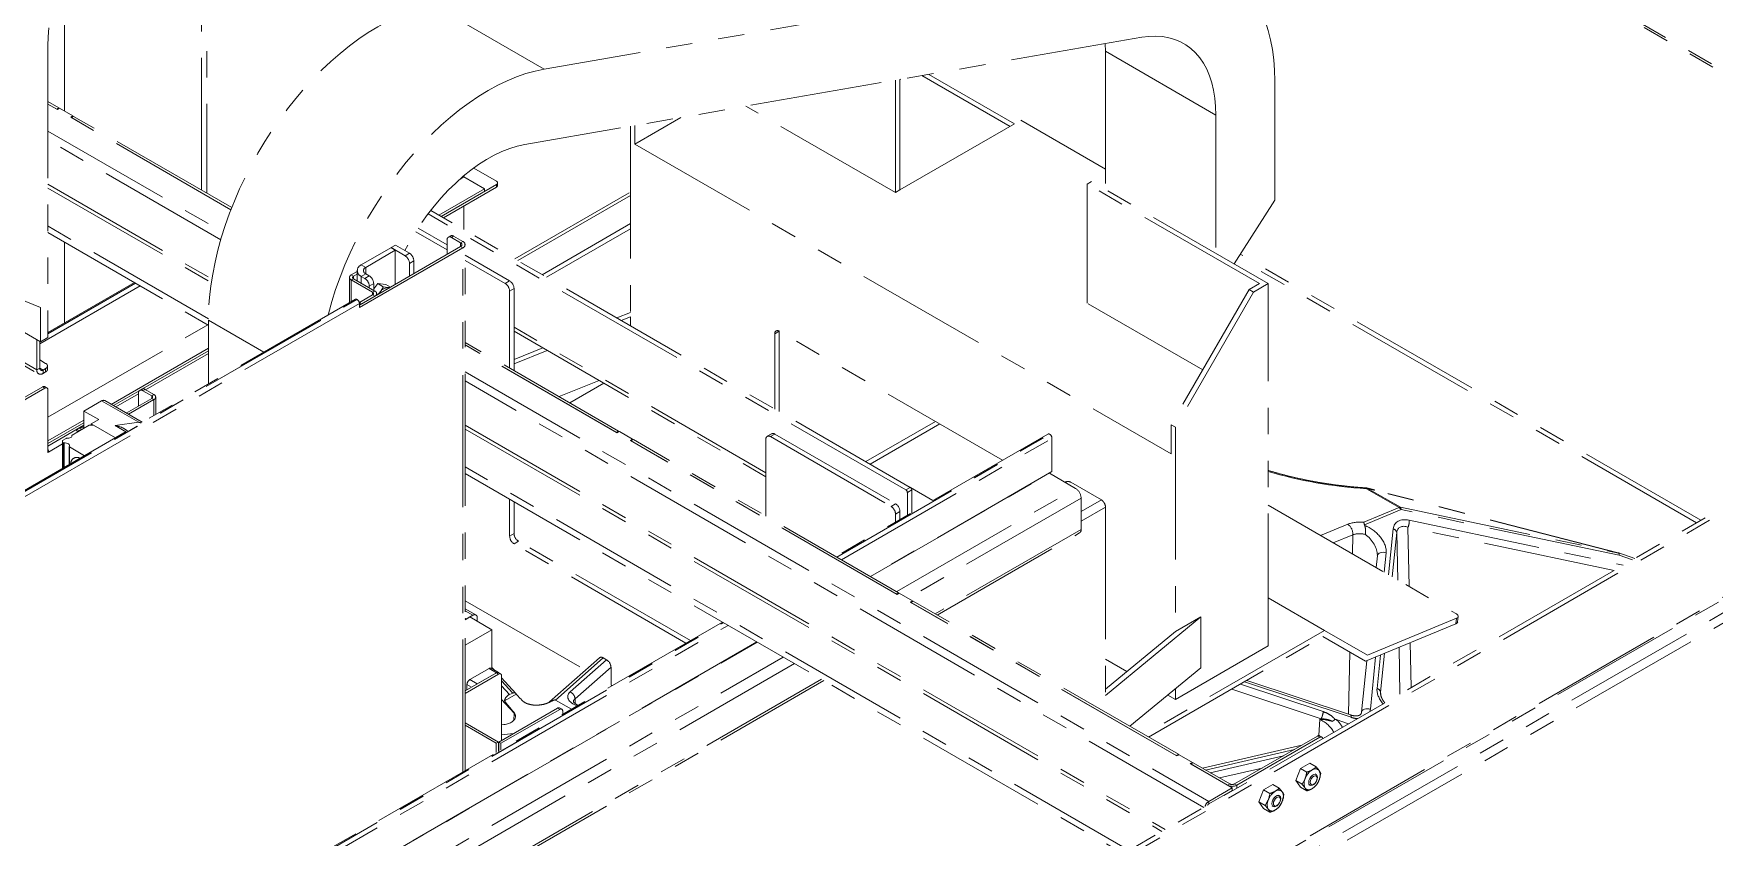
# Paper-space layout 'Blatt1' of a CAD drawing. Header units: millimetres. Extents: x 0 to 1189, y 0 to 841.
# Drawn here: x 666.4 to 747.1, y 218.1 to 256.7 of the extents above; entities that cross this region are included whole.
import ezdxf

# ---------------------------------------------------------------- set-up
doc = ezdxf.new("R2010")
doc.units = ezdxf.units.MM
doc.linetypes.add('PHANTOM', pattern=[12.7, 6.35, -1.27, 1.27, -1.27, 1.27, -1.27])

psp = doc.layouts.new('Blatt1')

# ---------------------------------------------------------------- linework, layer by layer
at = {"color": 8, "linetype": 'PHANTOM', "lineweight": 18}
for p, q in [((704.094, 279.982), (761.672, 246.742)), ((674.516, 249.148), (674.516, 265.977)), ((674.763, 265.99), (674.763, 249.006)), ((690.958, 254.962), (685.655, 258.024)), ((717.904, 255.822), (723.207, 252.76)), ((713.324, 252.212), (709.093, 254.655)), ((713.536, 252.335), (709.419, 254.711)), ((667.133, 251.991), (675.542, 247.137)), ((675.432, 246.773), (667.133, 251.563)), ((667.133, 249.436), (675.005, 244.891)), ((688.665, 249.301), (688.665, 249.424)), ((667.133, 249.253), (674.979, 244.723)), ((674.841, 242.984), (667.133, 247.434)), ((686.508, 246.885), (686.614, 246.946)), ((690.855, 245.098), (695.099, 247.548)), ((691.068, 244.975), (695.099, 247.303)), ((684.281, 246.007), (684.493, 246.13)), ((686.946, 246.632), (687.053, 246.693)), ((686.946, 246.444), (686.946, 246.632)), ((686.946, 246.444), (687.053, 246.383)), ((687.053, 221.233), (687.053, 246.383)), ((682.393, 245.448), (682.181, 245.571)), ((682.393, 245.448), (682.393, 245.138)), ((684.705, 245.762), (684.493, 245.64)), ((746.276, 233.19), (724.262, 245.898)), ((746.488, 233.312), (724.376, 246.077)), ((671.557, 244.565), (666.744, 241.787)), ((671.33, 244.695), (667.133, 242.272)), ((671.337, 244.691), (667.133, 242.264)), ((681.806, 245.028), (681.7, 245.089)), ((681.806, 244.905), (681.7, 244.844)), ((681.7, 244.844), (681.7, 243.806)), ((681.806, 244.905), (681.806, 245.028)), ((682.393, 245.138), (682.181, 245.015)), ((682.181, 244.689), (682.181, 245.015)), ((682.35, 244.917), (682.562, 245.04)), ((682.775, 244.672), (682.562, 244.55)), ((689.089, 244.672), (689.301, 244.795)), ((666.603, 240.531), (660.981, 243.776)), ((663.729, 233.38), (681.972, 243.911)), ((663.736, 233.375), (681.979, 243.907)), ((682.089, 243.717), (663.845, 233.186)), ((682.089, 243.762), (682.195, 243.701)), ((682.831, 244.313), (682.725, 244.252)), ((682.725, 244.13), (682.725, 244.252)), ((682.725, 244.13), (682.831, 244.068)), ((689.513, 244.427), (689.301, 244.305)), ((677.499, 241.382), (674.841, 242.916)), ((701.605, 235.59), (689.513, 242.571)), ((702.241, 242.385), (702.029, 242.262)), ((666.744, 240.612), (666.603, 240.531)), ((666.744, 240.612), (666.9, 240.523)), ((666.9, 240.523), (666.9, 240.359)), ((667.027, 240.596), (667.027, 240.433)), ((666.886, 239.717), (666.992, 239.656)), ((687.164, 240.428), (722.862, 219.82)), ((722.619, 219.533), (687.164, 240)), ((671.494, 238.012), (669.714, 239.04)), ((671.694, 239.529), (671.8, 239.59)), ((672.118, 239.284), (672.224, 239.346)), ((672.118, 239.284), (672.118, 239.162)), ((672.224, 239.101), (672.118, 239.162)), ((672.224, 239.101), (672.224, 238.336)), ((668.285, 237.335), (668.285, 237.387)), ((668.636, 237.739), (668.742, 237.677)), ((668.742, 237.677), (668.742, 237.662)), ((670.357, 237.857), (671.494, 238.012)), ((670.875, 237.557), (670.357, 237.857)), ((687.164, 237.872), (720.776, 218.469)), ((687.164, 237.689), (720.617, 218.377)), ((702.029, 237.447), (701.817, 237.325)), ((705.008, 231.546), (715.22, 237.441)), ((705.015, 231.542), (715.227, 237.437)), ((705.234, 231.415), (715.337, 237.247)), ((667.84, 236.973), (667.169, 236.585)), ((667.887, 237.033), (667.887, 235.832)), ((667.911, 235.846), (667.911, 237.028)), ((668.171, 236.828), (668.171, 235.997)), ((719.042, 217.468), (687.164, 235.87)), ((707.882, 229.886), (716.468, 234.843)), ((708.534, 234.892), (708.322, 234.77)), ((731.997, 233.92), (730.428, 234.826)), ((730.49, 234.84), (732.06, 233.934)), ((707.615, 233.978), (707.827, 234.1)), ((708.605, 234.77), (708.393, 234.647)), ((716.737, 234.377), (708.42, 229.576)), ((716.737, 233.732), (717.706, 234.291)), ((717.628, 212.243), (755.373, 234.033)), ((742.538, 231.736), (730.822, 234.753)), ((708.039, 233.733), (707.827, 233.61)), ((716.737, 233.275), (717.904, 233.948)), ((718.298, 211.976), (755.835, 233.646)), ((718.51, 211.609), (756.047, 233.279)), ((730.301, 233.216), (731.997, 233.92)), ((732.095, 233.83), (730.334, 233.1)), ((732.06, 233.934), (742.538, 231.736)), ((742.572, 231.632), (732.095, 233.83)), ((732.485, 233.314), (742.759, 231.159)), ((689.301, 232.547), (689.513, 232.669)), ((716.737, 232.875), (709.721, 228.825)), ((728.233, 232.58), (729.533, 233.12)), ((729.777, 232.617), (728.842, 232.228)), ((729.755, 231.701), (729.777, 232.617)), ((731.494, 230.697), (731.717, 232.898)), ((731.889, 232.718), (731.674, 230.593)), ((731.934, 230.443), (731.889, 232.718)), ((742.319, 230.905), (732.427, 232.98)), ((732.427, 232.98), (732.484, 230.126)), ((689.725, 232.302), (689.513, 232.179)), ((731.38, 231.75), (731.285, 230.818)), ((743.206, 231.417), (742.572, 231.632)), ((666.45, 209.287), (699.558, 228.4)), ((666.45, 209.279), (699.565, 228.396)), ((687.533, 228.753), (687.164, 228.966)), ((734.725, 228.347), (734.755, 228.606)), ((666.45, 209.026), (699.784, 228.269)), ((666.45, 205.968), (702.433, 226.74)), ((729.564, 224.003), (729.637, 226.976)), ((730.873, 226.748), (730.619, 224.24)), ((730.941, 225.237), (731.104, 226.844)), ((731.303, 226.926), (731.113, 225.057)), ((732.043, 224.973), (731.998, 227.215)), ((732.537, 227.439), (732.58, 225.283)), ((702.97, 226.43), (666.45, 205.347)), ((688.665, 225.993), (688.311, 226.197)), ((688.771, 225.932), (688.665, 225.993)), ((693.797, 226.708), (691.501, 224.681)), ((692.202, 225.071), (693.954, 226.618)), ((694.167, 226.262), (692.439, 224.737)), ((704.272, 225.679), (666.45, 203.845)), ((687.463, 225.299), (687.25, 225.422)), ((687.392, 225.667), (687.745, 225.462)), ((689.447, 225.014), (688.912, 225.598)), ((688.912, 225.361), (689.29, 224.949)), ((728.256, 223.789), (723.973, 225.212)), ((724.381, 225.448), (728.357, 224.127)), ((729.696, 223.855), (724.571, 225.557)), ((689.512, 224.048), (688.912, 224.703)), ((689.089, 224.752), (689.089, 224.668)), ((692.439, 224.737), (692.451, 224.51)), ((731.113, 225.057), (731.116, 224.951)), ((689.501, 223.709), (689.512, 224.048)), ((691.705, 224.238), (691.599, 224.299)), ((728.142, 222.977), (728.187, 223.763)), ((728.086, 222.958), (728.192, 222.897)), ((726.975, 222.317), (722.712, 221.325)), ((722.938, 221.195), (726.443, 222.01)), ((725.42, 221.419), (723.374, 220.943)), ((723.765, 220.595), (723.872, 220.656)), ((724.098, 220.656), (724.204, 220.595)), ((724.204, 220.595), (724.204, 220.448)), ((722.862, 219.697), (722.862, 219.82)), ((723.765, 220.195), (723.765, 220.219))]:
    psp.add_line(p, q, dxfattribs=at)
at = {"color": 7, "linetype": 'PHANTOM', "lineweight": 18}
for p, q in [((704.166, 279.821), (761.57, 246.683)), ((720.586, 260.112), (690.958, 254.962)), ((667.938, 258.764), (667.938, 252.946)), ((667.133, 256.082), (667.133, 242.086)), ((719.653, 256.49), (690.025, 251.34)), ((717.904, 255.822), (717.894, 256.184)), ((717.904, 255.822), (717.904, 249.183)), ((707.827, 254.435), (707.827, 249.04)), ((708.058, 254.475), (708.039, 254.446)), ((708.039, 249.162), (708.039, 254.471)), ((726.035, 254.393), (726.035, 248.677)), ((667.664, 253.104), (667.133, 253.41)), ((667.593, 253.022), (667.133, 253.288)), ((667.558, 253.043), (667.133, 253.288)), ((667.558, 253.043), (667.664, 253.104)), ((667.699, 253.084), (667.593, 253.022)), ((667.664, 253.063), (667.664, 253.104)), ((667.699, 253.084), (668.335, 252.716)), ((668.335, 252.716), (668.229, 252.655)), ((675.92, 248.215), (668.229, 252.655)), ((668.265, 252.635), (668.371, 252.696)), ((675.92, 248.215), (668.265, 252.635)), ((668.335, 252.675), (668.335, 252.716)), ((675.959, 248.315), (668.371, 252.696)), ((697.524, 252.644), (695.311, 251.366)), ((707.827, 249.04), (700.644, 253.186)), ((723.207, 252.76), (723.207, 246.122)), ((695.099, 252.222), (695.099, 243.078)), ((695.311, 251.366), (695.311, 252.259)), ((708.039, 249.162), (713.838, 252.509)), ((717.904, 250.162), (713.838, 252.509)), ((695.311, 251.366), (721.05, 236.508)), ((687.576, 250.215), (688.665, 249.587)), ((686.014, 247.893), (688.665, 249.424)), ((686.903, 249.672), (687.109, 249.791)), ((687.109, 249.85), (687.109, 249.791)), ((688.099, 249.219), (687.109, 249.791)), ((688.723, 249.383), (688.723, 249.505)), ((717.232, 249.571), (717.02, 249.449)), ((725.293, 244.673), (717.02, 249.449)), ((717.02, 249.449), (717.02, 243.733)), ((725.717, 244.673), (717.232, 249.571)), ((688.099, 249.219), (685.907, 247.954)), ((686.014, 247.893), (688.099, 249.097)), ((686.12, 247.832), (688.665, 249.301)), ((688.099, 249.219), (688.099, 249.097)), ((689.547, 245.853), (695.099, 249.058)), ((695.099, 248.895), (689.688, 245.772)), ((707.827, 249.04), (708.039, 249.162)), ((726.035, 248.677), (724.082, 245.617)), ((708.322, 234.77), (685.383, 248.012)), ((708.534, 234.892), (685.513, 248.182)), ((687.109, 248.403), (687.109, 247.261)), ((667.133, 247.118), (674.841, 242.669)), ((684.791, 247.154), (686.296, 246.285)), ((684.906, 247.332), (686.296, 246.53)), ((686.464, 246.961), (686.358, 246.9)), ((686.614, 246.946), (687.053, 246.693)), ((667.938, 246.654), (667.938, 242.789)), ((682.089, 243.64), (686.946, 246.444)), ((682.089, 243.517), (687.053, 246.383)), ((682.181, 245.571), (683.598, 246.389)), ((682.393, 245.448), (683.81, 246.267)), ((683.81, 246.267), (683.598, 246.389)), ((683.609, 246.395), (683.821, 246.518)), ((683.609, 246.383), (683.609, 246.395)), ((683.609, 246.395), (684.281, 246.007)), ((683.81, 244.634), (683.81, 246.267)), ((683.821, 246.518), (684.493, 246.13)), ((686.296, 246.762), (686.296, 246.069)), ((686.946, 246.632), (686.508, 246.885)), ((687.164, 221.297), (687.164, 246.538)), ((681.981, 245.293), (681.981, 244.804)), ((684.493, 245.028), (684.493, 245.64)), ((684.705, 245.15), (684.705, 245.762)), ((687.164, 246.029), (689.301, 244.795)), ((687.164, 245.784), (689.089, 244.672)), ((661.476, 244.944), (666.78, 241.882)), ((666.78, 243.515), (664.305, 244.536)), ((671.285, 244.722), (667.133, 242.325)), ((681.612, 244.966), (681.612, 243.756)), ((681.7, 245.089), (681.981, 245.251)), ((681.7, 244.844), (682.725, 244.252)), ((681.981, 245.129), (681.806, 245.028)), ((682.831, 244.313), (681.806, 244.905)), ((682.35, 244.917), (682.181, 245.015)), ((682.562, 245.04), (682.393, 245.138)), ((682.562, 244.55), (682.562, 244.468)), ((682.775, 244.672), (682.775, 244.346)), ((682.973, 244.668), (682.775, 244.422)), ((682.973, 244.668), (683.235, 244.517)), ((683.361, 244.634), (682.973, 244.668)), ((683.235, 244.517), (683.464, 244.479)), ((683.361, 244.634), (683.586, 244.504)), ((725.293, 244.673), (724.798, 244.387)), ((725.717, 244.673), (725.01, 244.264)), ((725.717, 227.28), (725.717, 244.673)), ((681.894, 243.919), (663.651, 233.387)), ((681.979, 243.907), (681.972, 243.911)), ((682.083, 243.759), (682.089, 243.762)), ((682.089, 243.762), (682.725, 244.13)), ((682.089, 243.717), (682.089, 243.517)), ((682.831, 244.068), (682.195, 243.701)), ((682.919, 244.119), (682.919, 244.191)), ((689.301, 240.613), (689.301, 244.305)), ((689.513, 240.491), (689.513, 244.427)), ((722.57, 240.529), (717.02, 243.733)), ((724.798, 244.387), (721.05, 237.896)), ((725.01, 244.264), (721.262, 237.773)), ((725.01, 244.264), (724.798, 244.387)), ((660.981, 243.634), (666.69, 240.338)), ((666.78, 241.882), (666.78, 243.515)), ((674.841, 242.916), (674.841, 239.847)), ((694.445, 243.025), (695.099, 243.29)), ((695.099, 243.078), (694.661, 242.901)), ((695.099, 243.078), (695.099, 242.648)), ((667.133, 242.086), (666.78, 241.882)), ((667.133, 238.259), (674.806, 242.689)), ((689.513, 242.383), (701.605, 235.402)), ((702.029, 242.262), (702.029, 238.648)), ((712.967, 236.193), (702.241, 242.385)), ((702.241, 242.385), (702.241, 238.525)), ((666.603, 240.531), (666.603, 241.984)), ((666.744, 241.903), (666.744, 240.612)), ((674.841, 241.566), (670.178, 238.874)), ((671.675, 239.615), (674.841, 241.443)), ((671.822, 239.578), (674.841, 241.321)), ((694.534, 237.592), (687.164, 241.847)), ((694.463, 237.511), (687.164, 241.724)), ((694.428, 237.531), (687.164, 241.724)), ((689.513, 241.032), (690.89, 241.588)), ((691.105, 241.464), (689.513, 240.82)), ((666.744, 241.004), (667.027, 240.841)), ((666.9, 240.523), (667.027, 240.596)), ((667.115, 240.555), (667.115, 240.718)), ((666.886, 239.717), (663.067, 237.513)), ((663.173, 237.451), (666.992, 239.656)), ((667.027, 240.433), (666.9, 240.359)), ((667.092, 239.666), (666.986, 239.727)), ((693.601, 240.023), (691.673, 239.244)), ((693.825, 239.893), (692.187, 238.947)), ((667.133, 239.574), (667.133, 236.565)), ((668.866, 238.55), (669.714, 239.04)), ((671.666, 238.014), (669.864, 239.054)), ((670.284, 238.812), (671.523, 239.528)), ((670.39, 238.751), (671.482, 239.382)), ((672.118, 239.162), (670.898, 238.457)), ((671.004, 238.396), (672.224, 239.101)), ((671.482, 238.794), (671.482, 239.407)), ((671.65, 239.605), (671.544, 239.544)), ((671.694, 239.529), (672.118, 239.284)), ((672.224, 239.346), (671.8, 239.59)), ((672.312, 238.387), (672.312, 239.223)), ((668.866, 238.116), (667.133, 237.116)), ((669.573, 238.142), (668.866, 238.55)), ((668.866, 238.55), (668.866, 237.733)), ((669.219, 237.937), (669.573, 238.142)), ((709.737, 238.057), (706.394, 236.128)), ((667.133, 236.994), (668.866, 237.994)), ((667.133, 236.871), (668.866, 237.871)), ((668.014, 237.242), (667.84, 237.141)), ((668.284, 237.391), (668.284, 237.333)), ((669.113, 237.876), (668.293, 237.403)), ((668.636, 237.739), (668.53, 237.677)), ((668.53, 237.677), (668.636, 237.616)), ((668.53, 237.677), (668.53, 237.606)), ((668.636, 237.616), (668.742, 237.677)), ((668.636, 237.616), (668.636, 237.601)), ((669.325, 237.876), (669.113, 237.876)), ((670.376, 237.27), (669.219, 237.937)), ((669.219, 237.876), (669.219, 237.937)), ((670.376, 237.27), (669.325, 237.876)), ((670.963, 237.608), (670.775, 237.716)), ((694.428, 237.531), (694.534, 237.592)), ((694.569, 237.572), (694.463, 237.511)), ((694.534, 237.551), (694.534, 237.592)), ((694.569, 237.572), (695.205, 237.205)), ((701.879, 237.462), (701.667, 237.34)), ((701.817, 237.325), (707.615, 233.978)), ((702.029, 237.447), (707.827, 234.1)), ((715.143, 237.449), (704.962, 231.572)), ((706.606, 236.005), (709.95, 237.935)), ((753.294, 237.241), (712.27, 213.558)), ((715.227, 237.437), (715.22, 237.441)), ((715.337, 235.651), (715.337, 237.247)), ((721.262, 237.773), (721.05, 237.896)), ((721.05, 237.896), (721.05, 236.508)), ((721.262, 237.773), (721.262, 227.975)), ((667.133, 236.606), (667.169, 236.585)), ((667.169, 236.585), (667.133, 236.565)), ((667.84, 237.141), (667.84, 237.06)), ((667.84, 237.06), (667.887, 237.033)), ((667.84, 235.806), (667.84, 237.06)), ((668.162, 236.84), (668.162, 235.991)), ((668.171, 236.828), (668.891, 236.412)), ((695.205, 237.205), (695.099, 237.143)), ((707.898, 229.755), (695.099, 237.143)), ((695.135, 237.123), (695.241, 237.184)), ((707.863, 229.775), (695.135, 237.123)), ((695.205, 237.164), (695.205, 237.205)), ((707.969, 229.836), (695.241, 237.184)), ((701.605, 237.202), (701.605, 233.51)), ((753.506, 237.119), (712.423, 213.402)), ((715.337, 235.651), (706.617, 230.617)), ((687.164, 235.555), (718.768, 217.31)), ((706.631, 230.609), (715.217, 235.565)), ((709.623, 234.263), (708.542, 234.887)), ((715.217, 235.565), (715.217, 235.582)), ((715.217, 235.565), (716.468, 234.843)), ((717.706, 234.291), (716.242, 235.136)), ((689.301, 232.547), (689.301, 234.321)), ((689.513, 232.669), (689.513, 234.199)), ((708.393, 234.647), (708.393, 233.553)), ((708.605, 234.77), (708.605, 233.675)), ((716.737, 234.377), (716.737, 232.875)), ((755.223, 234.048), (717.478, 212.258)), ((725.717, 234.032), (734.753, 228.816)), ((742.52, 231.753), (730.805, 234.77)), ((707.827, 233.226), (707.827, 233.61)), ((708.039, 233.348), (708.039, 233.733)), ((717.904, 233.948), (717.904, 224.101)), ((709.832, 228.761), (716.658, 232.701)), ((730.334, 233.1), (730.346, 233.06)), ((697.764, 227.416), (689.513, 232.179)), ((697.976, 227.539), (689.725, 232.302)), ((730.955, 231.61), (730.897, 231.042)), ((730.954, 231.634), (730.955, 231.61)), ((743.319, 231.483), (742.542, 231.746)), ((687.164, 229.453), (692.94, 226.118)), ((707.863, 229.775), (707.969, 229.836)), ((708.004, 229.816), (707.898, 229.755)), ((707.969, 229.796), (707.969, 229.836)), ((708.004, 229.816), (708.64, 229.449)), ((708.64, 229.449), (708.534, 229.387)), ((721.333, 221.999), (708.534, 229.387)), ((708.57, 229.367), (708.676, 229.428)), ((721.298, 222.019), (708.57, 229.367)), ((708.64, 229.408), (708.64, 229.449)), ((721.404, 222.081), (708.676, 229.428)), ((725.717, 229.586), (728.421, 228.025)), ((699.513, 228.426), (666.45, 209.339)), ((687.683, 228.768), (687.164, 229.068)), ((687.392, 228.671), (687.164, 228.54)), ((687.18, 228.59), (687.164, 228.58)), ((687.18, 228.59), (687.215, 228.569)), ((687.18, 228.549), (687.18, 228.59)), ((687.533, 228.753), (687.215, 228.569)), ((688.453, 228.059), (687.392, 228.671)), ((687.745, 228.467), (687.745, 228.63)), ((717.904, 224.904), (722.484, 228.68)), ((722.484, 228.68), (721.262, 227.975)), ((722.484, 228.68), (722.484, 226.23)), ((730.384, 226.545), (734.725, 228.347)), ((730.484, 226.834), (734.755, 228.606)), ((734.811, 228.435), (734.841, 228.695)), ((687.164, 227.315), (688.453, 228.059)), ((688.453, 226.183), (688.453, 228.059)), ((721.262, 227.975), (717.904, 225.206)), ((728.421, 228.025), (719.764, 223.027)), ((719.976, 222.905), (728.333, 227.729)), ((728.333, 227.729), (730.384, 226.545)), ((728.333, 227.729), (730.384, 226.545)), ((728.421, 228.025), (730.484, 226.834)), ((701.167, 227.471), (666.45, 207.429)), ((666.45, 207.413), (701.181, 227.463)), ((721.262, 224.709), (725.717, 227.28)), ((687.164, 225.127), (688.665, 225.993)), ((688.771, 225.932), (687.164, 225.004)), ((688.311, 226.197), (687.392, 225.667)), ((688.665, 225.993), (687.745, 225.462)), ((688.765, 226.003), (688.411, 226.207)), ((688.587, 226.106), (688.453, 226.252)), ((688.871, 225.942), (688.765, 226.003)), ((693.613, 226.712), (691.217, 224.596)), ((693.797, 226.708), (693.954, 226.618)), ((694.167, 226.262), (694.18, 225.402)), ((717.904, 226.648), (718.932, 226.054)), ((719.079, 223.423), (722.484, 226.23)), ((730.444, 226.57), (730.194, 224.1)), ((666.45, 203.716), (704.383, 225.615)), ((687.25, 225.422), (687.25, 225.177)), ((688.912, 225.85), (688.912, 222.748)), ((689.604, 224.995), (688.912, 225.75)), ((694.18, 225.402), (694.228, 225.375)), ((721.262, 225.223), (721.262, 224.709)), ((729.663, 223.97), (724.685, 225.623)), ((689.089, 224.668), (689.619, 224.974)), ((689.447, 225.014), (689.29, 224.949)), ((691.501, 224.681), (692.263, 224.241)), ((691.805, 224.248), (691.699, 224.309)), ((720.895, 224.921), (721.262, 224.709)), ((687.164, 223.594), (688.764, 222.67)), ((691.599, 224.299), (688.778, 222.67)), ((688.884, 222.609), (691.705, 224.238)), ((688.912, 223.491), (689.027, 223.504)), ((691.847, 224.156), (691.847, 224.001)), ((728.979, 223.749), (729.578, 223.55)), ((687.164, 223.471), (688.658, 222.609)), ((689.485, 223.079), (688.912, 223.008)), ((728.086, 222.958), (724.098, 220.656)), ((728.192, 222.897), (724.204, 220.595)), ((728.292, 222.907), (728.186, 222.968)), ((688.764, 222.67), (688.658, 222.609)), ((688.658, 222.16), (688.658, 222.609)), ((688.764, 222.221), (688.764, 222.67)), ((688.884, 222.609), (688.778, 222.67)), ((688.778, 222.229), (688.778, 222.67)), ((688.884, 222.609), (688.884, 222.29)), ((721.298, 222.019), (721.404, 222.081)), ((721.439, 222.06), (721.333, 221.999)), ((721.404, 222.04), (721.404, 222.081)), ((721.439, 222.06), (722.075, 221.693)), ((727.33, 222.522), (722.561, 221.413)), ((722.075, 221.693), (721.969, 221.632)), ((723.985, 220.468), (721.969, 221.632)), ((722.005, 221.611), (722.111, 221.672)), ((723.765, 220.595), (722.005, 221.611)), ((722.075, 221.652), (722.075, 221.693)), ((723.872, 220.656), (722.111, 221.672)), ((727.26, 221.396), (727.036, 220.817)), ((727.709, 221.655), (727.26, 221.396)), ((727.26, 221.396), (727.565, 221.22)), ((727.709, 221.655), (728.014, 221.479)), ((728.021, 221.113), (727.974, 221.14)), ((728.014, 221.479), (728.161, 221.299)), ((728.239, 221.16), (728.161, 220.85)), ((723.985, 220.468), (722.862, 219.82)), ((723.985, 220.346), (722.862, 219.697)), ((723.985, 220.346), (723.985, 220.468)), ((725.493, 220.375), (725.268, 219.796)), ((725.942, 220.634), (725.493, 220.375)), ((725.493, 220.375), (725.797, 220.199)), ((725.942, 220.634), (726.246, 220.459)), ((726.246, 220.459), (726.393, 220.279)), ((727.036, 220.817), (727.34, 220.641)), ((727.036, 220.817), (727.26, 220.497)), ((727.26, 220.497), (727.565, 220.322)), ((727.34, 220.641), (727.487, 220.91)), ((727.565, 220.322), (727.487, 220.461)), ((727.674, 220.62), (727.721, 220.593)), ((725.268, 219.796), (725.573, 219.621)), ((725.268, 219.796), (725.493, 219.477)), ((725.493, 219.477), (725.797, 219.301)), ((725.573, 219.621), (725.72, 219.89)), ((725.906, 219.6), (725.954, 219.573)), ((726.254, 220.092), (726.206, 220.12)), ((726.471, 220.139), (726.393, 219.83)), ((725.797, 219.301), (725.72, 219.441))]:
    psp.add_line(p, q, dxfattribs=at)
at = {"color": 7, "linetype": 'PHANTOM', "lineweight": 18, "flags": 128}
for points in [[(674.841, 265.99), (674.502, 265.976), (674.154, 265.929), (673.797, 265.848), (673.433, 265.733), (673.064, 265.586), (672.692, 265.408), (672.319, 265.198), (671.946, 264.958), (671.576, 264.689), (671.21, 264.393), (670.85, 264.071), (670.498, 263.725), (670.156, 263.355), (669.825, 262.965), (669.507, 262.556), (669.203, 262.131), (668.915, 261.69), (668.645, 261.237), (668.394, 260.773), (668.162, 260.301), (667.952, 259.824), (667.764, 259.343), (667.599, 258.861), (667.458, 258.381), (667.342, 257.904), (667.251, 257.433), (667.186, 256.971), (667.146, 256.52), (667.133, 256.082)], [(726.035, 254.393), (726.022, 254.912), (725.984, 255.415), (725.92, 255.9), (725.831, 256.366), (725.717, 256.81), (725.579, 257.232), (725.416, 257.63), (725.229, 258.004), (725.02, 258.351), (724.788, 258.671), (724.534, 258.962), (724.26, 259.225), (723.965, 259.457), (723.652, 259.659), (723.32, 259.829), (722.971, 259.968), (722.607, 260.074), (722.227, 260.148), (721.834, 260.188), (721.429, 260.196), (721.012, 260.17), (720.586, 260.112)], [(685.655, 258.024), (685.22, 257.933), (684.779, 257.809), (684.331, 257.653), (683.88, 257.466), (683.425, 257.248), (682.969, 256.999), (682.514, 256.721), (682.059, 256.414), (681.608, 256.08), (681.16, 255.719), (680.719, 255.332), (680.284, 254.921), (679.858, 254.487), (679.442, 254.032), (679.037, 253.556), (678.644, 253.062), (678.265, 252.55), (677.901, 252.023), (677.553, 251.482), (677.221, 250.929), (676.908, 250.366), (676.614, 249.794), (676.34, 249.214), (676.087, 248.63), (675.855, 248.043), (675.646, 247.454), (675.459, 246.866), (675.297, 246.28), (675.158, 245.699), (675.045, 245.123), (674.956, 244.555), (674.892, 243.997), (674.854, 243.45), (674.841, 242.916)], [(723.207, 252.76), (723.194, 253.173), (723.157, 253.569), (723.095, 253.947), (723.008, 254.305), (722.898, 254.641), (722.764, 254.954), (722.607, 255.243), (722.428, 255.505), (722.228, 255.74), (722.007, 255.947), (721.768, 256.124), (721.509, 256.271), (721.234, 256.387), (720.944, 256.472), (720.639, 256.524), (720.321, 256.545), (719.992, 256.534), (719.653, 256.49)], [(690.958, 254.962), (690.523, 254.871), (690.082, 254.747), (689.635, 254.592), (689.183, 254.404), (688.729, 254.186), (688.273, 253.938), (687.817, 253.659), (687.363, 253.353), (686.911, 253.018), (686.464, 252.657), (686.022, 252.271), (685.588, 251.86), (685.162, 251.426), (684.746, 250.97), (684.341, 250.495), (683.948, 250), (683.569, 249.489), (683.204, 248.962), (682.856, 248.421), (682.525, 247.868), (682.212, 247.304), (681.917, 246.732), (681.643, 246.153), (681.39, 245.569), (681.158, 244.982), (680.949, 244.393), (680.763, 243.805), (680.6, 243.219), (680.586, 243.164)], [(690.025, 251.34), (689.667, 251.262), (689.303, 251.15), (688.933, 251.005), (688.56, 250.829), (688.186, 250.62), (687.812, 250.382), (687.44, 250.114), (687.073, 249.819), (686.711, 249.497), (686.357, 249.151), (686.013, 248.782), (685.68, 248.391), (685.361, 247.982), (685.055, 247.555), (684.766, 247.114), (684.494, 246.659), (684.273, 246.256)], [(683.464, 244.479), (683.506, 244.471), (683.52, 244.466)], [(683.019, 244.177), (683.033, 244.198), (683.075, 244.255)], [(668.285, 237.387), (668.29, 237.357), (668.282, 237.328), (668.262, 237.301), (668.231, 237.278), (668.19, 237.26), (668.144, 237.248), (668.093, 237.244), (668.042, 237.247)], [(667.911, 237.028), (667.97, 237.027), (668.028, 237.017), (668.079, 237), (668.122, 236.976), (668.153, 236.947), (668.171, 236.914), (668.175, 236.879), (668.164, 236.846)], [(734.755, 228.606), (734.792, 228.626), (734.819, 228.649), (734.836, 228.676), (734.841, 228.704), (734.835, 228.733), (734.818, 228.763), (734.79, 228.791), (734.753, 228.816)], [(728.333, 222.831), (728.331, 222.846), (728.323, 222.872), (728.31, 222.892), (728.292, 222.907), (728.271, 222.915), (728.246, 222.916), (728.22, 222.91), (728.192, 222.897)], [(728.083, 220.976), (728.071, 220.884), (728.034, 220.789), (727.977, 220.702), (727.908, 220.633), (727.835, 220.591), (727.765, 220.58), (727.709, 220.602), (727.672, 220.654), (727.659, 220.731), (727.672, 220.822), (727.709, 220.917), (727.765, 221.004), (727.835, 221.073), (727.908, 221.116), (727.977, 221.126), (728.034, 221.104), (728.071, 221.052), (728.083, 220.976)], [(728.071, 220.933), (728.058, 220.851), (728.021, 220.766), (727.967, 220.693), (727.902, 220.64), (727.837, 220.618), (727.783, 220.629), (727.746, 220.671), (727.733, 220.738), (727.746, 220.82), (727.783, 220.904), (727.837, 220.978), (727.902, 221.03), (727.967, 221.053), (728.021, 221.042), (728.058, 221), (728.071, 220.933)], [(726.316, 219.955), (726.303, 219.864), (726.266, 219.769), (726.21, 219.682), (726.14, 219.613), (726.067, 219.57), (725.998, 219.559), (725.941, 219.581), (725.904, 219.634), (725.891, 219.71), (725.904, 219.801), (725.941, 219.896), (725.998, 219.983), (726.067, 220.053), (726.14, 220.095), (726.21, 220.106), (726.266, 220.084), (726.303, 220.031), (726.316, 219.955)], [(726.303, 219.912), (726.29, 219.83), (726.254, 219.746), (726.199, 219.672), (726.134, 219.62), (726.07, 219.598), (726.015, 219.608), (725.978, 219.65), (725.966, 219.717), (725.978, 219.799), (726.015, 219.884), (726.07, 219.958), (726.134, 220.01), (726.199, 220.032), (726.254, 220.022), (726.29, 219.979), (726.303, 219.912)]]:
    psp.add_lwpolyline(points, dxfattribs=at)
at = {"color": 8, "linetype": 'PHANTOM', "lineweight": 18, "flags": 128}
for points in [[(730.49, 234.84), (730.483, 234.852), (730.476, 234.856)], [(730.822, 234.753), (730.813, 234.765), (730.805, 234.77)], [(731.38, 231.75), (731.308, 231.769), (731.234, 231.776), (731.16, 231.771), (731.092, 231.754), (731.035, 231.726), (730.991, 231.689), (730.963, 231.645), (730.955, 231.61)], [(742.538, 231.736), (742.529, 231.748), (742.52, 231.753)], [(742.572, 231.632), (742.572, 231.681), (742.566, 231.717), (742.552, 231.74), (742.542, 231.746)], [(729.663, 223.97), (729.675, 223.962), (729.688, 223.939), (729.695, 223.903), (729.696, 223.855)], [(730.194, 224.1), (730.202, 224.135), (730.23, 224.18), (730.274, 224.217), (730.332, 224.245), (730.399, 224.262), (730.473, 224.267), (730.548, 224.259), (730.619, 224.24)]]:
    psp.add_lwpolyline(points, dxfattribs=at)
at = {"color": 7, "linetype": 'PHANTOM', "lineweight": 18}
for centre, radius, start, end in [((688.634, 249.505), 0.0873, 290.78342, 69.21658), ((688.623, 249.393), 0.101, 294.37466, 354.3052), ((686.425, 246.783), 0.131, 50.79679, 189.21396), ((686.526, 246.823), 0.151, 54.38252, 114.30721), ((684.244, 245.741), 0.461, 2.60549, 57.39462), ((686.911, 246.538), 0.1, 290.78358, 69.21674), ((686.994, 246.538), 0.166, 290.78358, 69.21674), ((682.286, 245.293), 0.297, 110.78358, 249.21674), ((682.452, 245.293), 0.166, 110.78358, 249.21674), ((684.032, 245.619), 0.461, 2.60549, 57.39462), ((681.746, 244.966), 0.131, 110.78358, 249.21674), ((681.829, 244.966), 0.0655, 110.78358, 249.21674), ((682.102, 244.529), 0.461, 2.60549, 57.39462), ((682.314, 244.652), 0.461, 2.60549, 57.39462), ((683.494, 243.978), 0.502, 93.42962, 146.56517), ((688.841, 244.284), 0.461, 2.60548, 57.39452), ((689.053, 244.407), 0.461, 2.60548, 57.39452), ((681.927, 243.848), 0.078, 54.38252, 114.30721), ((681.851, 243.706), 0.238, 2.60549, 57.39462), ((682.702, 244.191), 0.0655, 290.78358, 69.21674), ((682.785, 244.191), 0.131, 290.78358, 69.21674), ((702.158, 242.283), 0.131, 50.79671, 189.21404), ((666.784, 240.501), 0.183, 170.78588, 309.20336), ((666.839, 240.597), 0.0961, 170.78588, 309.20336), ((666.981, 240.718), 0.131, 290.78358, 69.21674), ((666.965, 240.57), 0.151, 294.37473, 354.30538), ((666.944, 239.635), 0.101, 65.69288, 125.61758), ((667.047, 239.588), 0.0873, 350.78596, 129.20329), ((669.802, 238.917), 0.151, 65.69288, 125.61758), ((671.611, 239.428), 0.131, 50.79671, 189.21404), ((671.712, 239.468), 0.151, 54.38242, 114.30712), ((672.095, 239.223), 0.0655, 290.78342, 69.21658), ((672.178, 239.223), 0.131, 290.78342, 69.21658), ((668.035, 237.201), 0.0458, 81.44078, 117.43561), ((668.298, 237.39), 0.0134, 111.19917, 195.77988), ((668.236, 237.386), 0.367, 27.75725, 46.65533), ((668.795, 237.43), 0.347, 78.28648, 117.30509), ((668.792, 237.583), 0.107, 90.90426, 118.11832), ((701.734, 237.223), 0.131, 50.79671, 189.21404), ((701.941, 237.325), 0.151, 54.38242, 114.30712), ((715.175, 237.378), 0.078, 54.38242, 114.30712), ((715.099, 237.237), 0.238, 2.60548, 57.39452), ((666.851, 236.575), 0.317, 1.80634, 27.36172), ((667.907, 237.072), 0.0444, 242.22474, 274.14254), ((668.176, 236.84), 0.013, 155.72195, 249.79381), ((668.526, 236.036), 0.294, 59.1771, 180.81768), ((708.452, 234.763), 0.154, 2.60548, 57.39452), ((716.1, 234.863), 0.307, 62.60967, 117.39033), ((716.153, 234.351), 0.584, 2.60548, 57.39452), ((730.398, 234.566), 0.3, 75.0537, 86.45252), ((707.579, 233.712), 0.461, 2.60548, 57.39452), ((708.239, 234.64), 0.154, 2.60548, 57.39452), ((717.474, 233.929), 0.43, 2.60548, 57.39452), ((707.367, 233.589), 0.461, 2.60548, 57.39452), ((689.762, 232.568), 0.461, 182.60548, 237.39452), ((689.974, 232.69), 0.461, 182.60548, 237.39452), ((716.551, 232.854), 0.187, 305.01333, 6.29885), ((742.445, 231.462), 0.3, 71.25206, 75.55877), ((687.616, 228.651), 0.131, 350.78596, 129.20329), ((734.694, 228.463), 0.121, 285.10162, 346.61737), ((688.37, 226.115), 0.101, 65.69288, 125.61758), ((688.723, 225.911), 0.101, 65.69288, 125.61758), ((688.826, 225.864), 0.0873, 350.78596, 129.20329), ((687.558, 225.408), 0.307, 122.60548, 177.39452), ((690.246, 222.664), 2.314, 119.99361, 121.2098), ((691.658, 224.217), 0.101, 65.69288, 125.61758), ((691.76, 224.17), 0.0873, 350.78596, 129.20329), ((728.144, 222.876), 0.101, 65.69288, 125.61758), ((728.28, 220.619), 0.844, 122.63797, 159.77289), ((727.977, 221.142), 0.242, 40.5328, 129.24817), ((727.712, 221.075), 0.502, 333.43643, 26.56357), ((723.985, 221.018), 0.476, 242.60967, 297.39033), ((723.985, 220.874), 0.246, 242.60967, 297.39033), ((726.512, 219.598), 0.844, 122.63797, 159.77289), ((726.209, 220.122), 0.242, 40.5328, 129.24817), ((725.944, 220.054), 0.502, 333.43643, 26.56357), ((727.937, 220.686), 0.502, 153.43643, 206.56357), ((727.671, 220.618), 0.242, 220.5328, 309.24817), ((727.369, 221.142), 0.844, 302.63797, 339.77289), ((723.087, 219.474), 0.413, 123.05562, 166.354), ((722.947, 219.561), 0.16, 121.90677, 149.86376), ((726.169, 219.665), 0.502, 153.43643, 206.56357), ((725.601, 220.121), 0.844, 302.63797, 339.77289), ((725.903, 219.598), 0.242, 220.5328, 309.24817)]:
    psp.add_arc(centre, radius, start, end, dxfattribs=at)
at = {"color": 8, "linetype": 'PHANTOM', "lineweight": 18}
for centre, radius, start, end in [((730.376, 234.833), 0.052, 352.00472, 38.78227), ((730.497, 234.666), 0.174, 92.14416, 113.43564), ((732.066, 233.76), 0.174, 92.14416, 113.43564), ((731.826, 233.636), 0.331, 35.89097, 58.92692), ((731.896, 233.822), 0.199, 2.56677, 34.4308), ((731.789, 233.262), 0.698, 336.16714, 4.30108), ((729.227, 232.661), 0.552, 355.41475, 56.33559), ((731.662, 232.673), 0.232, 11.19597, 76.13898), ((742.373, 231.624), 0.199, 2.56677, 34.4308), ((730.886, 225.012), 0.232, 11.19597, 76.13898), ((691.351, 224.441), 0.205, 91.79645, 129.92195), ((692.087, 224.738), 0.352, 359.82613, 70.9766), ((689.761, 224.049), 0.25, 173.09422, 180.23166), ((727.478, 224.205), 0.883, 331.87775, 354.94389)]:
    psp.add_arc(centre, radius, start, end, dxfattribs=at)
at = {"color": 7, "linetype": 'PHANTOM', "lineweight": 18}
for centre, major_axis, ratio, start_param, end_param in [((670.357, 237.612), (0.59, -0.116), 0.400911, 0.863943, 1.64926), ((671.494, 237.767), (0.59, -0.116), 0.400911, 1.437064, 1.64926), ((693.788, 226.466), (-0.161, 0.256), 0.601454, 5.433985, 6.381748), ((693.944, 226.376), (-0.161, 0.256), 0.601454, 3.923296, 5.433985), ((690.182, 223.683), (-2.919, 3.423), 0.056582, 1.238485, 1.406498), ((689.26, 224.689), (0.166, 0.258), 0.584647, 0.701028, 1.701499), ((689.417, 224.754), (0.166, 0.258), 0.584647, 5.995036, 6.984214), ((690.642, 223.417), (-2.919, 3.423), 0.056582, 5.042047, 5.13598), ((690.456, 223.524), (1.052, 1.151), 0.161004, 0.035477, 0.415008), ((688.884, 223.9), (0.7, 0), 0.577144, 4.918667, 6.282125)]:
    psp.add_ellipse(centre, major_axis=major_axis, ratio=ratio, start_param=start_param, end_param=end_param, dxfattribs=at)
at = {"color": 8, "linetype": 'PHANTOM', "lineweight": 18}
for centre, major_axis, ratio, start_param, end_param in [((730.02, 240.098), (10.552, -1.133), 0.491858, 4.34572, 4.803717), ((730.083, 238.109), (10.53, -3.196), 0.275525, 4.834387, 4.865822), ((730.312, 232.671), (1.096, -0.122), 0.490758, 1.635399, 2.414202), ((732.722, 232.426), (0.906, -0.725), 0.609943, 2.262959, 3.517234), ((730.273, 232.325), (0.696, -0.108), 0.461221, 1.487423, 2.432133), ((730.393, 232.219), (0.878, -0.739), 0.618532, 0.399083, 2.097815), ((730.266, 232.049), (-0.567, 0.705), 0.558477, 3.725368, 5.152755), ((732.596, 232.256), (-0.6, 0.693), 0.54314, 5.512543, 6.766819), ((731.949, 224.79), (0.918, -0.687), 0.616631, 3.496917, 4.351898), ((693.094, 224.774), (1.004, -0.101), 0.492319, 2.714127, 4.177023), ((693.065, 224.514), (0.704, -0.108), 0.439795, 2.729159, 3.224562), ((731.822, 224.62), (-0.615, 0.648), 0.548823, 0.448912, 0.546241), ((688.886, 223.974), (0.697, -0.095), 0.452543, 0.064242, 0.520892), ((728.243, 223.288), (0.64, -0.495), 0.463942, 0.76598, 1.99763), ((728.369, 223.503), (0.94, -0.534), 0.514223, 0.660951, 1.182953), ((729.63, 224.686), (0.891, -0.7), 0.62438, 5.234792, 5.551117), ((729.63, 224.686), (0.891, -0.7), 0.62438, 0.24135, 0.376801)]:
    psp.add_ellipse(centre, major_axis=major_axis, ratio=ratio, start_param=start_param, end_param=end_param, dxfattribs=at)
at = {"color": 7, "linetype": 'PHANTOM', "lineweight": 18}
for points, knots in [([(683.075, 244.255), (683.122, 244.321), (683.182, 244.406), (683.225, 244.497), (683.235, 244.517)], [0, 0, 0, 0, 0.776831, 1, 1, 1, 1]), ([(683.464, 244.479), (683.469, 244.479), (683.501, 244.476), (683.524, 244.478), (683.544, 244.48)], [0, 0, 0, 0, 0.14172, 1, 1, 1, 1]), ([(682.976, 244.152), (682.993, 244.167), (683.029, 244.198), (683.059, 244.235), (683.075, 244.255)], [0, 0, 0, 0, 0.46474, 1, 1, 1, 1]), ([(730.417, 234.866), (730.317, 234.872), (730.028, 234.891), (729.549, 234.935), (728.981, 235.001), (728.416, 235.083), (727.857, 235.179), (727.304, 235.29), (726.759, 235.415), (726.229, 235.552), (725.886, 235.654), (725.717, 235.704)], [0, 0, 0, 0, 0.0619895, 0.1799425, 0.2978134, 0.4155859, 0.5332551, 0.6508173, 0.7682698, 0.8856104, 1, 1, 1, 1]), ([(730.805, 234.77), (730.777, 234.777), (730.668, 234.805), (730.558, 234.834), (730.476, 234.856)], [0, 0, 0, 0, 0.250307, 1, 1, 1, 1]), ([(730.301, 233.216), (730.301, 233.216), (730.313, 233.19), (730.325, 233.151), (730.333, 233.105), (730.334, 233.1)], [0, 0, 0, 0, 0.008941, 0.884406, 1, 1, 1, 1]), ([(730.346, 233.06), (730.359, 233.024), (730.384, 232.951), (730.389, 232.823), (730.385, 232.717), (730.382, 232.657), (730.381, 232.637), (730.381, 232.636)], [0, 0, 0, 0, 0.27647, 0.552701, 0.835754, 0.995631, 1, 1, 1, 1]), ([(689.089, 224.752), (689.075, 224.722), (689.058, 224.686), (689.048, 224.649), (689.047, 224.643)], [0, 0, 0, 0, 0.823235, 1, 1, 1, 1]), ([(689.881, 224.681), (689.928, 224.639), (690.022, 224.554), (690.246, 224.471), (690.502, 224.432), (690.777, 224.443), (691.014, 224.496), (691.2, 224.571), (691.296, 224.621), (691.345, 224.646)], [0, 0, 0, 0, 0.150914, 0.301093, 0.450638, 0.606249, 0.774534, 0.887059, 1, 1, 1, 1]), ([(691.217, 224.596), (691.211, 224.591), (691.195, 224.578), (691.154, 224.552), (691.107, 224.535), (691.088, 224.529)], [0, 0, 0, 0, 0.256002, 0.708273, 1, 1, 1, 1]), ([(692.595, 224.432), (692.58, 224.438), (692.528, 224.46), (692.459, 224.501), (692.396, 224.551), (692.365, 224.587), (692.358, 224.603), (692.359, 224.6), (692.359, 224.6)], [0, 0, 0, 0, 0.086233, 0.312079, 0.530781, 0.74405, 0.958809, 1, 1, 1, 1]), ([(731.313, 224.552), (731.295, 224.575), (731.243, 224.638), (731.182, 224.744), (731.134, 224.859), (731.113, 224.946), (731.114, 224.983), (731.114, 224.996)], [0, 0, 0, 0, 0.150174, 0.413231, 0.660195, 0.891497, 1, 1, 1, 1]), ([(689.584, 223.899), (689.577, 223.947), (689.568, 224.009), (689.524, 224.066), (689.513, 224.079)], [0, 0, 0, 0, 0.758695, 1, 1, 1, 1]), ([(728.931, 223.751), (728.907, 223.737), (728.868, 223.713), (728.823, 223.677), (728.805, 223.662), (728.804, 223.661)], [0, 0, 0, 0, 0.580149, 0.986095, 1, 1, 1, 1]), ([(728.979, 223.749), (728.973, 223.751), (728.96, 223.755), (728.943, 223.756), (728.934, 223.753), (728.931, 223.751), (728.931, 223.751)], [0, 0, 0, 0, 0.377147, 0.74295, 0.983925, 1, 1, 1, 1]), ([(730.194, 224.1), (730.192, 224.09), (730.188, 224.056), (730.17, 224.016), (730.143, 223.982), (730.098, 223.952), (730.028, 223.929), (729.932, 223.919), (729.815, 223.929), (729.723, 223.95), (729.672, 223.967), (729.663, 223.97)], [0, 0, 0, 0, 0.0610504, 0.1921806, 0.3380307, 0.4639239, 0.5823459, 0.7126456, 0.8438812, 0.9744528, 1, 1, 1, 1]), ([(727.487, 220.91), (727.49, 220.917), (727.527, 221.015), (727.547, 221.121), (727.565, 221.22)], [0, 0, 0, 0, 0.070206, 1, 1, 1, 1]), ([(727.565, 221.22), (727.635, 221.244), (727.728, 221.276), (727.805, 221.319), (727.824, 221.329)], [0, 0, 0, 0, 0.758577, 1, 1, 1, 1]), ([(727.824, 221.329), (727.879, 221.366), (727.95, 221.413), (728.002, 221.467), (728.014, 221.479)], [0, 0, 0, 0, 0.776831, 1, 1, 1, 1]), ([(728.161, 221.299), (728.164, 221.295), (728.201, 221.242), (728.221, 221.199), (728.239, 221.16)], [0, 0, 0, 0, 0.070206, 1, 1, 1, 1]), ([(725.797, 220.199), (725.867, 220.224), (725.96, 220.256), (726.038, 220.298), (726.056, 220.309)], [0, 0, 0, 0, 0.758577, 1, 1, 1, 1]), ([(726.056, 220.309), (726.111, 220.345), (726.182, 220.392), (726.235, 220.446), (726.246, 220.459)], [0, 0, 0, 0, 0.776831, 1, 1, 1, 1]), ([(726.393, 220.279), (726.396, 220.275), (726.433, 220.221), (726.453, 220.179), (726.471, 220.139)], [0, 0, 0, 0, 0.070206, 1, 1, 1, 1]), ([(727.487, 220.461), (727.485, 220.465), (727.446, 220.519), (727.391, 220.582), (727.34, 220.641)], [0, 0, 0, 0, 0.070206, 1, 1, 1, 1]), ([(727.824, 220.431), (727.805, 220.421), (727.728, 220.378), (727.635, 220.346), (727.565, 220.322)], [0, 0, 0, 0, 0.2414229, 1, 1, 1, 1]), ([(728.014, 220.581), (728.002, 220.569), (727.95, 220.515), (727.879, 220.468), (727.824, 220.431)], [0, 0, 0, 0, 0.223169, 1, 1, 1, 1]), ([(728.161, 220.85), (728.158, 220.843), (728.12, 220.746), (728.065, 220.66), (728.014, 220.581)], [0, 0, 0, 0, 0.070206, 1, 1, 1, 1]), ([(725.72, 219.441), (725.717, 219.445), (725.679, 219.499), (725.624, 219.562), (725.573, 219.621)], [0, 0, 0, 0, 0.070206, 1, 1, 1, 1]), ([(725.72, 219.89), (725.722, 219.897), (725.76, 219.995), (725.779, 220.101), (725.797, 220.199)], [0, 0, 0, 0, 0.070206, 1, 1, 1, 1]), ([(726.246, 219.56), (726.235, 219.548), (726.182, 219.494), (726.111, 219.447), (726.056, 219.411)], [0, 0, 0, 0, 0.223169, 1, 1, 1, 1]), ([(726.393, 219.83), (726.391, 219.823), (726.352, 219.725), (726.297, 219.64), (726.246, 219.56)], [0, 0, 0, 0, 0.0702062, 1, 1, 1, 1]), ([(726.056, 219.411), (726.038, 219.4), (725.96, 219.357), (725.867, 219.325), (725.797, 219.301)], [0, 0, 0, 0, 0.241423, 1, 1, 1, 1])]:
    psp.add_open_spline(points, degree=3, knots=knots, dxfattribs=at)
at = {"color": 8, "linetype": 'PHANTOM', "lineweight": 18}
for points, knots in [([(728.187, 223.763), (728.187, 223.763), (728.21, 223.772), (728.234, 223.781), (728.256, 223.789)], [0, 0, 0, 0, 0.02065, 1, 1, 1, 1]), ([(728.804, 223.661), (728.742, 223.677), (728.568, 223.723), (728.359, 223.754), (728.215, 223.762), (728.187, 223.763), (728.187, 223.763)], [0, 0, 0, 0, 0.3102003, 0.864857, 0.9969798, 1, 1, 1, 1]), ([(728.804, 223.661), (728.737, 223.689), (728.563, 223.762), (728.373, 223.779), (728.256, 223.789)], [0, 0, 0, 0, 0.387134, 1, 1, 1, 1]), ([(728.357, 224.127), (728.448, 224.091), (728.617, 224.023), (728.813, 223.884), (728.9, 223.786), (728.931, 223.751)], [0, 0, 0, 0, 0.431356, 0.798495, 1, 1, 1, 1])]:
    psp.add_open_spline(points, degree=3, knots=knots, dxfattribs=at)

doc.saveas('drawing.dxf')
